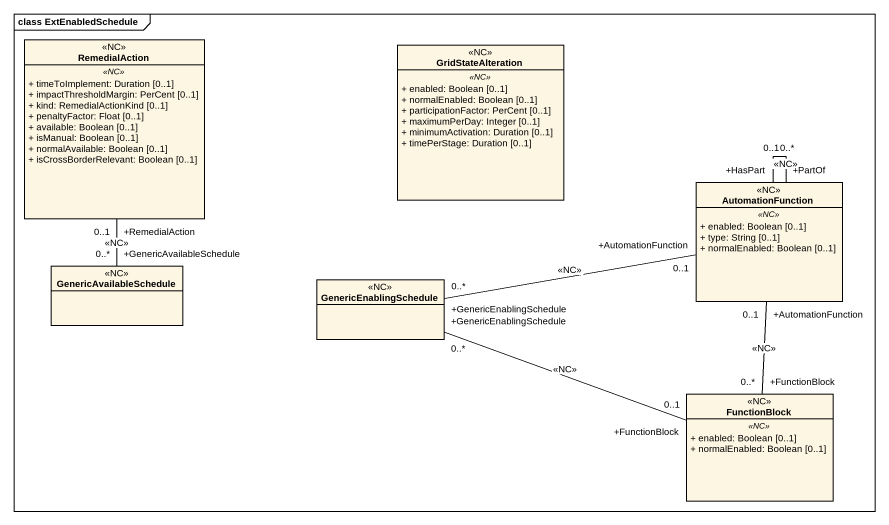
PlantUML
@startuml
mainframe class ExtEnabledSchedule
hide circle
hide empty members
skinparam classAttributeIconSize 0
class RemedialAction <<NC>> {
  .. <<NC>> ..
  + timeToImplement: Duration [0..1]
  + impactThresholdMargin: PerCent [0..1]
  + kind: RemedialActionKind [0..1]
  + penaltyFactor: Float [0..1]
  + available: Boolean [0..1]
  + isManual: Boolean [0..1]
  + normalAvailable: Boolean [0..1]
  + isCrossBorderRelevant: Boolean [0..1]
}
class GridStateAlteration <<NC>> {
  .. <<NC>> ..
  + enabled: Boolean [0..1]
  + normalEnabled: Boolean [0..1]
  + participationFactor: PerCent [0..1]
  + maximumPerDay: Integer [0..1]
  + minimumActivation: Duration [0..1]
  + timePerStage: Duration [0..1]
}
class AutomationFunction <<NC>> {
  .. <<NC>> ..
  + enabled: Boolean [0..1]
  + type: String [0..1]
  + normalEnabled: Boolean [0..1]
}
class GenericAvailableSchedule <<NC>>
class GenericEnablingSchedule <<NC>>
class FunctionBlock <<NC>> {
  .. <<NC>> ..
  + enabled: Boolean [0..1]
  + normalEnabled: Boolean [0..1]
}
RemedialAction "+RemedialAction\n0..1" -- "+GenericAvailableSchedule\n0..*" GenericAvailableSchedule : <<NC>>
AutomationFunction "+PartOf\n0..1" -- "+HasPart\n0..*" AutomationFunction : <<NC>>
AutomationFunction "+AutomationFunction\n0..1" -left- "+GenericEnablingSchedule\n0..*" GenericEnablingSchedule : <<NC>>
FunctionBlock "+FunctionBlock\n0..*" -up- "+AutomationFunction\n0..1" AutomationFunction : <<NC>>
FunctionBlock "+FunctionBlock\n0..1" -left- "+GenericEnablingSchedule\n0..*" GenericEnablingSchedule : <<NC>>
@enduml
